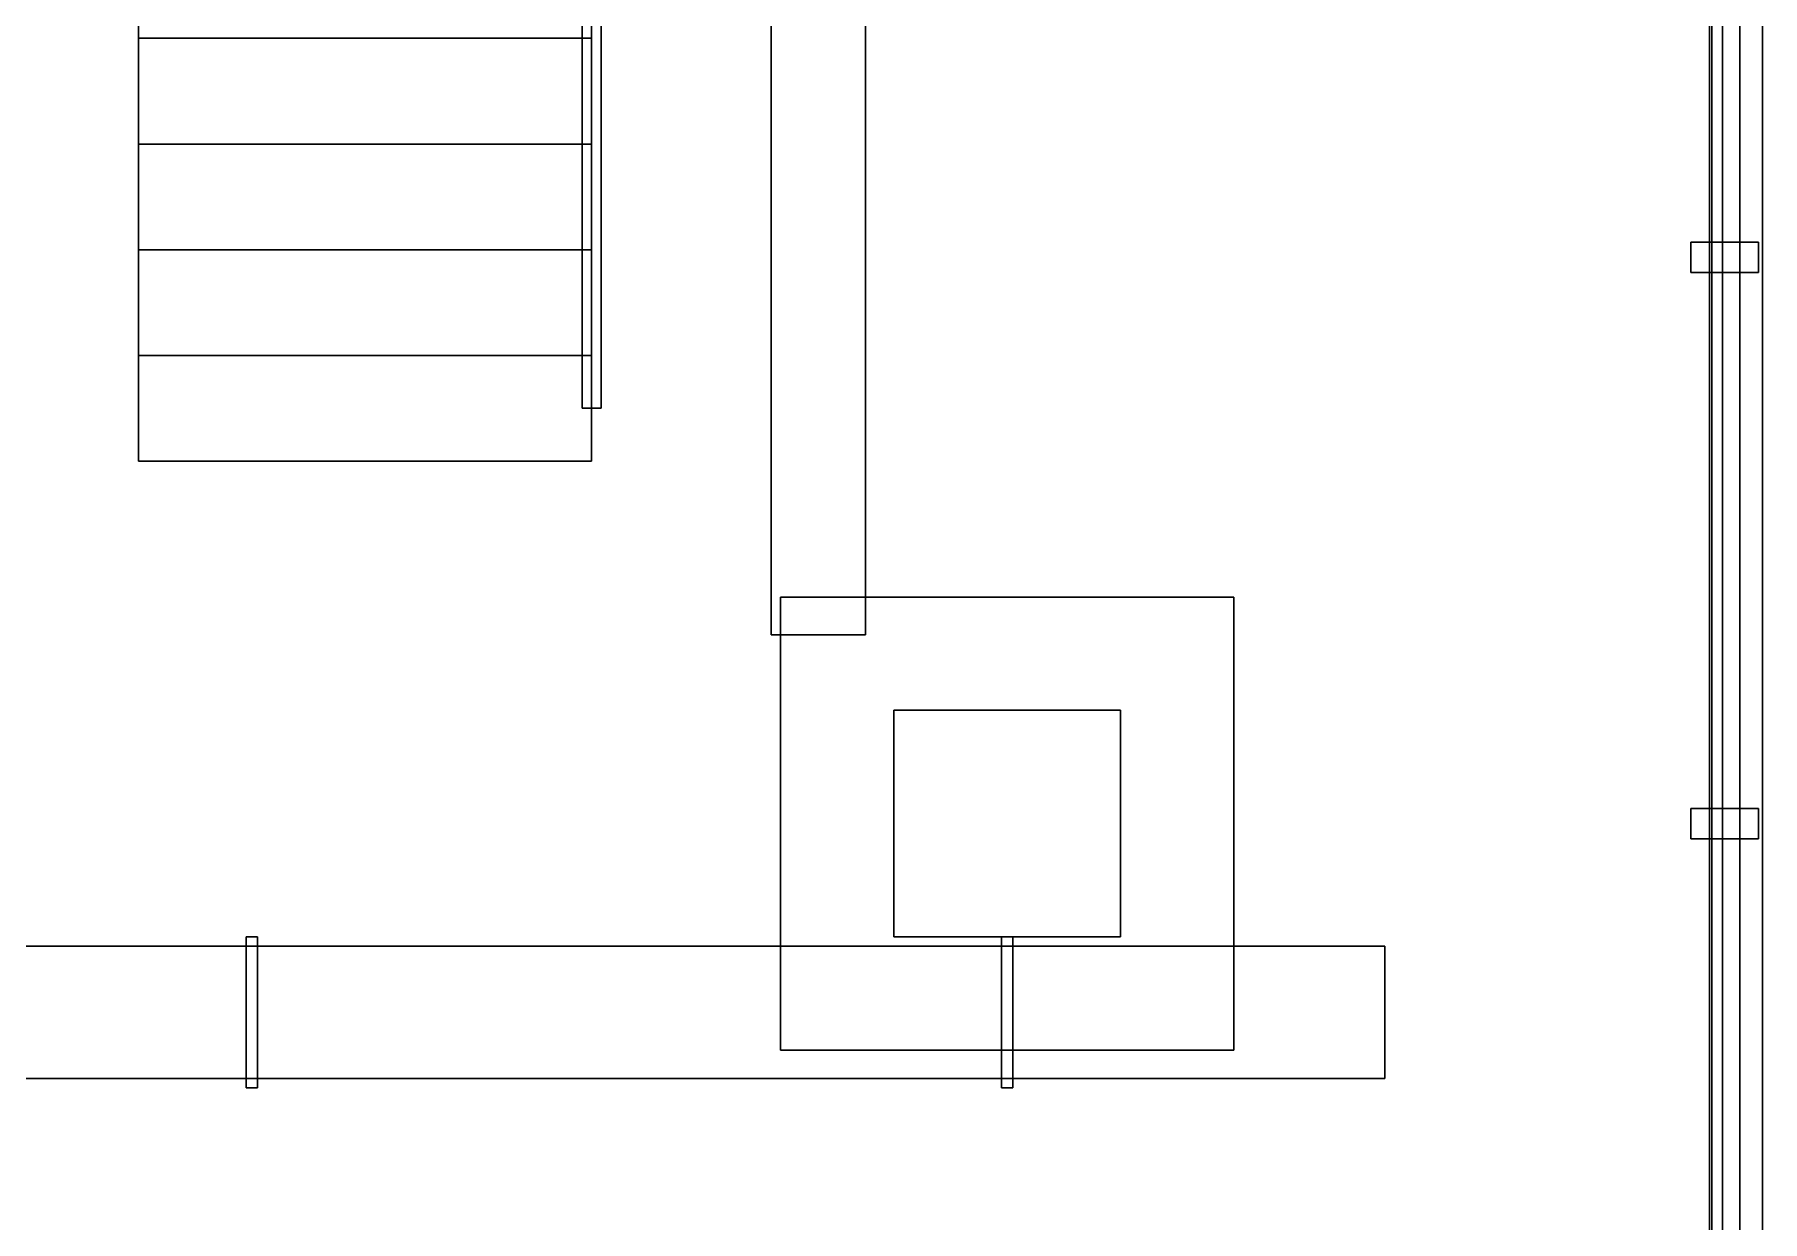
# Model space of a CAD drawing. Extents: x -17000 to 17000, y -13300 to 12090.
# Drawn here: x 12425 to 17000, y -4554 to -1410 of the extents above; entities that cross this region are included whole.
import ezdxf

# ---------------------------------------------------------------- set-up
doc = ezdxf.new("R2010")
doc.units = 0
for name, color, linetype in [('A-GLAZ', 5, 'CONTINUOUS'), ('A-STRS', 1, 'CONTINUOUS'), ('A-WALL', 7, 'CONTINUOUS'), ('E-TRAY', 1, 'CONTINUOUS'), ('S-COLS', 9, 'CONTINUOUS'), ('S-SLAB', 8, 'CONTINUOUS')]:
    doc.layers.add(name, color=color, linetype=linetype)

msp = doc.modelspace()

# ---------------------------------------------------------------- linework, layer by layer
at = {"layer": 'A-GLAZ'}
for points in [[(16860, -11900, 940), (16940, -11900, 940), (16940, 11900, 940), (16860, 11900, 940)], [(16940, -11900, 860), (16860, -11900, 860), (16860, 11900, 860), (16940, 11900, 860)], [(16860, -11900, 860), (16860, -11900, 940), (16860, 11900, 940), (16860, 11900, 860)], [(16860, -11900, 2840), (16940, -11900, 2840), (16940, 11900, 2840), (16860, 11900, 2840)], [(16940, -11900, 2760), (16860, -11900, 2760), (16860, 11900, 2760), (16940, 11900, 2760)], [(16860, -11900, 2760), (16860, -11900, 2840), (16860, 11900, 2840), (16860, 11900, 2760)], [(16860, -11900, 3640), (16940, -11900, 3640), (16940, 11900, 3640), (16860, 11900, 3640)], [(16940, -11900, 3560), (16860, -11900, 3560), (16860, 11900, 3560), (16940, 11900, 3560)], [(16860, -11900, 3560), (16860, -11900, 3640), (16860, 11900, 3640), (16860, 11900, 3560)], [(16860, -11900, 4740), (16940, -11900, 4740), (16940, 11900, 4740), (16860, 11900, 4740)], [(16940, -11900, 4660), (16860, -11900, 4660), (16860, 11900, 4660), (16940, 11900, 4660)], [(16860, -11900, 4660), (16860, -11900, 4740), (16860, 11900, 4740), (16860, 11900, 4660)], [(16860, -11900, 6640), (16940, -11900, 6640), (16940, 11900, 6640), (16860, 11900, 6640)], [(16940, -11900, 6560), (16860, -11900, 6560), (16860, 11900, 6560), (16940, 11900, 6560)], [(16860, -11900, 6560), (16860, -11900, 6640), (16860, 11900, 6640), (16860, 11900, 6560)], [(16860, -11900, 7440), (16940, -11900, 7440), (16940, 11900, 7440), (16860, 11900, 7440)], [(16940, -11900, 7360), (16860, -11900, 7360), (16860, 11900, 7360), (16940, 11900, 7360)], [(16860, -11900, 7360), (16860, -11900, 7440), (16860, 11900, 7440), (16860, 11900, 7360)], [(16860, -11900, 8540), (16940, -11900, 8540), (16940, 11900, 8540), (16860, 11900, 8540)], [(16940, -11900, 8460), (16860, -11900, 8460), (16860, 11900, 8460), (16940, 11900, 8460)], [(16860, -11900, 8460), (16860, -11900, 8540), (16860, 11900, 8540), (16860, 11900, 8460)], [(16860, -11900, 10440), (16940, -11900, 10440), (16940, 11900, 10440), (16860, 11900, 10440)], [(16940, -11900, 10360), (16860, -11900, 10360), (16860, 11900, 10360), (16940, 11900, 10360)], [(16860, -11900, 10360), (16860, -11900, 10440), (16860, 11900, 10440), (16860, 11900, 10360)], [(16860, -11900, 11240), (16940, -11900, 11240), (16940, 11900, 11240), (16860, 11900, 11240)], [(16940, -11900, 11160), (16860, -11900, 11160), (16860, 11900, 11160), (16940, 11900, 11160)], [(16860, -11900, 11160), (16860, -11900, 11240), (16860, 11900, 11240), (16860, 11900, 11160)], [(16860, -11900, 12340), (16940, -11900, 12340), (16940, 11900, 12340), (16860, 11900, 12340)], [(16940, -11900, 12260), (16860, -11900, 12260), (16860, 11900, 12260), (16940, 11900, 12260)], [(16860, -11900, 12260), (16860, -11900, 12340), (16860, 11900, 12340), (16860, 11900, 12260)], [(16860, -11900, 14240), (16940, -11900, 14240), (16940, 11900, 14240), (16860, 11900, 14240)], [(16940, -11900, 14160), (16860, -11900, 14160), (16860, 11900, 14160), (16940, 11900, 14160)], [(16860, -11900, 14160), (16860, -11900, 14240), (16860, 11900, 14240), (16860, 11900, 14160)], [(16860, -11900, 15040), (16940, -11900, 15040), (16940, 11900, 15040), (16860, 11900, 15040)], [(16940, -11900, 14960), (16860, -11900, 14960), (16860, 11900, 14960), (16940, 11900, 14960)], [(16860, -11900, 14960), (16860, -11900, 15040), (16860, 11900, 15040), (16860, 11900, 14960)], [(16860, -11900, 16140), (16940, -11900, 16140), (16940, 11900, 16140), (16860, 11900, 16140)], [(16940, -11900, 16060), (16860, -11900, 16060), (16860, 11900, 16060), (16940, 11900, 16060)], [(16860, -11900, 16060), (16860, -11900, 16140), (16860, 11900, 16140), (16860, 11900, 16060)], [(16860, -11900, 18040), (16940, -11900, 18040), (16940, 11900, 18040), (16860, 11900, 18040)], [(16940, -11900, 17960), (16860, -11900, 17960), (16860, 11900, 17960), (16940, 11900, 17960)], [(16860, -11900, 17960), (16860, -11900, 18040), (16860, 11900, 18040), (16860, 11900, 17960)], [(16860, -11900, 18840), (16940, -11900, 18840), (16940, 11900, 18840), (16860, 11900, 18840)], [(16940, -11900, 18760), (16860, -11900, 18760), (16860, 11900, 18760), (16940, 11900, 18760)], [(16860, -11900, 18760), (16860, -11900, 18840), (16860, 11900, 18840), (16860, 11900, 18760)], [(16860, -11900, 19940), (16940, -11900, 19940), (16940, 11900, 19940), (16860, 11900, 19940)], [(16940, -11900, 19860), (16860, -11900, 19860), (16860, 11900, 19860), (16940, 11900, 19860)], [(16860, -11900, 19860), (16860, -11900, 19940), (16860, 11900, 19940), (16860, 11900, 19860)], [(16860, -11900, 21840), (16940, -11900, 21840), (16940, 11900, 21840), (16860, 11900, 21840)], [(16940, -11900, 21760), (16860, -11900, 21760), (16860, 11900, 21760), (16940, 11900, 21760)], [(16860, -11900, 21760), (16860, -11900, 21840), (16860, 11900, 21840), (16860, 11900, 21760)], [(16860, -11900, 22640), (16940, -11900, 22640), (16940, 11900, 22640), (16860, 11900, 22640)], [(16940, -11900, 22560), (16860, -11900, 22560), (16860, 11900, 22560), (16940, 11900, 22560)], [(16860, -11900, 22560), (16860, -11900, 22640), (16860, 11900, 22640), (16860, 11900, 22560)], [(16860, -11900, 23740), (16940, -11900, 23740), (16940, 11900, 23740), (16860, 11900, 23740)], [(16940, -11900, 23660), (16860, -11900, 23660), (16860, 11900, 23660), (16940, 11900, 23660)], [(16860, -11900, 23660), (16860, -11900, 23740), (16860, 11900, 23740), (16860, 11900, 23660)], [(16860, -11900, 25640), (16940, -11900, 25640), (16940, 11900, 25640), (16860, 11900, 25640)], [(16940, -11900, 25560), (16860, -11900, 25560), (16860, 11900, 25560), (16940, 11900, 25560)], [(16860, -11900, 25560), (16860, -11900, 25640), (16860, 11900, 25640), (16860, 11900, 25560)], [(16860, -11900, 26440), (16940, -11900, 26440), (16940, 11900, 26440), (16860, 11900, 26440)], [(16940, -11900, 26360), (16860, -11900, 26360), (16860, 11900, 26360), (16940, 11900, 26360)], [(16860, -11900, 26360), (16860, -11900, 26440), (16860, 11900, 26440), (16860, 11900, 26360)], [(16940, -11900, 860), (16940, 11900, 860), (16940, 11900, 940), (16940, -11900, 940)], [(16940, -11900, 2760), (16940, 11900, 2760), (16940, 11900, 2840), (16940, -11900, 2840)], [(16940, -11900, 3560), (16940, 11900, 3560), (16940, 11900, 3640), (16940, -11900, 3640)], [(16940, -11900, 4660), (16940, 11900, 4660), (16940, 11900, 4740), (16940, -11900, 4740)], [(16940, -11900, 6560), (16940, 11900, 6560), (16940, 11900, 6640), (16940, -11900, 6640)], [(16940, -11900, 7360), (16940, 11900, 7360), (16940, 11900, 7440), (16940, -11900, 7440)], [(16940, -11900, 8460), (16940, 11900, 8460), (16940, 11900, 8540), (16940, -11900, 8540)], [(16940, -11900, 10360), (16940, 11900, 10360), (16940, 11900, 10440), (16940, -11900, 10440)], [(16940, -11900, 11160), (16940, 11900, 11160), (16940, 11900, 11240), (16940, -11900, 11240)], [(16940, -11900, 12260), (16940, 11900, 12260), (16940, 11900, 12340), (16940, -11900, 12340)], [(16940, -11900, 14160), (16940, 11900, 14160), (16940, 11900, 14240), (16940, -11900, 14240)], [(16940, -11900, 14960), (16940, 11900, 14960), (16940, 11900, 15040), (16940, -11900, 15040)], [(16940, -11900, 16060), (16940, 11900, 16060), (16940, 11900, 16140), (16940, -11900, 16140)], [(16940, -11900, 17960), (16940, 11900, 17960), (16940, 11900, 18040), (16940, -11900, 18040)], [(16940, -11900, 18760), (16940, 11900, 18760), (16940, 11900, 18840), (16940, -11900, 18840)], [(16940, -11900, 19860), (16940, 11900, 19860), (16940, 11900, 19940), (16940, -11900, 19940)], [(16940, -11900, 21760), (16940, 11900, 21760), (16940, 11900, 21840), (16940, -11900, 21840)], [(16940, -11900, 22560), (16940, 11900, 22560), (16940, 11900, 22640), (16940, -11900, 22640)], [(16940, -11900, 23660), (16940, 11900, 23660), (16940, 11900, 23740), (16940, -11900, 23740)], [(16940, -11900, 25560), (16940, 11900, 25560), (16940, 11900, 25640), (16940, -11900, 25640)], [(16940, -11900, 26360), (16940, 11900, 26360), (16940, 11900, 26440), (16940, -11900, 26440)], [(16866, -11800, 3600), (16894, -11800, 3600), (16894, 11800, 3600), (16866, 11800, 3600)], [(16894, -11800, 200), (16866, -11800, 200), (16866, 11800, 200), (16894, 11800, 200)], [(16866, -11800, 200), (16866, -11800, 3600), (16866, 11800, 3600), (16866, 11800, 200)], [(16866, -11800, 7400), (16894, -11800, 7400), (16894, 11800, 7400), (16866, 11800, 7400)], [(16894, -11800, 4000), (16866, -11800, 4000), (16866, 11800, 4000), (16894, 11800, 4000)], [(16866, -11800, 4000), (16866, -11800, 7400), (16866, 11800, 7400), (16866, 11800, 4000)], [(16866, -11800, 11200), (16894, -11800, 11200), (16894, 11800, 11200), (16866, 11800, 11200)], [(16894, -11800, 7800), (16866, -11800, 7800), (16866, 11800, 7800), (16894, 11800, 7800)], [(16866, -11800, 7800), (16866, -11800, 11200), (16866, 11800, 11200), (16866, 11800, 7800)], [(16866, -11800, 15000), (16894, -11800, 15000), (16894, 11800, 15000), (16866, 11800, 15000)], [(16894, -11800, 11600), (16866, -11800, 11600), (16866, 11800, 11600), (16894, 11800, 11600)], [(16866, -11800, 11600), (16866, -11800, 15000), (16866, 11800, 15000), (16866, 11800, 11600)], [(16866, -11800, 18800), (16894, -11800, 18800), (16894, 11800, 18800), (16866, 11800, 18800)], [(16894, -11800, 15400), (16866, -11800, 15400), (16866, 11800, 15400), (16894, 11800, 15400)], [(16866, -11800, 15400), (16866, -11800, 18800), (16866, 11800, 18800), (16866, 11800, 15400)], [(16866, -11800, 22600), (16894, -11800, 22600), (16894, 11800, 22600), (16866, 11800, 22600)], [(16894, -11800, 19200), (16866, -11800, 19200), (16866, 11800, 19200), (16894, 11800, 19200)], [(16866, -11800, 19200), (16866, -11800, 22600), (16866, 11800, 22600), (16866, 11800, 19200)], [(16866, -11800, 26400), (16894, -11800, 26400), (16894, 11800, 26400), (16866, 11800, 26400)], [(16894, -11800, 23000), (16866, -11800, 23000), (16866, 11800, 23000), (16894, 11800, 23000)], [(16866, -11800, 23000), (16866, -11800, 26400), (16866, 11800, 26400), (16866, 11800, 23000)], [(16894, -11800, 200), (16894, 11800, 200), (16894, 11800, 3600), (16894, -11800, 3600)], [(16894, -11800, 4000), (16894, 11800, 4000), (16894, 11800, 7400), (16894, -11800, 7400)], [(16894, -11800, 7800), (16894, 11800, 7800), (16894, 11800, 11200), (16894, -11800, 11200)], [(16894, -11800, 11600), (16894, 11800, 11600), (16894, 11800, 15000), (16894, -11800, 15000)], [(16894, -11800, 15400), (16894, 11800, 15400), (16894, 11800, 18800), (16894, -11800, 18800)], [(16894, -11800, 19200), (16894, 11800, 19200), (16894, 11800, 22600), (16894, -11800, 22600)], [(16894, -11800, 23000), (16894, 11800, 23000), (16894, 11800, 26400), (16894, -11800, 26400)], [(16810, -2040, 3625), (16990, -2040, 3625), (16990, -1960, 3625), (16810, -1960, 3625)], [(16990, -2040, 175), (16810, -2040, 175), (16810, -1960, 175), (16990, -1960, 175)], [(16810, -1960, 175), (16810, -1960, 3625), (16990, -1960, 3625), (16990, -1960, 175)], [(16810, -2040, 175), (16810, -2040, 3625), (16810, -1960, 3625), (16810, -1960, 175)], [(16810, -2040, 7425), (16990, -2040, 7425), (16990, -1960, 7425), (16810, -1960, 7425)], [(16990, -2040, 3975), (16810, -2040, 3975), (16810, -1960, 3975), (16990, -1960, 3975)], [(16810, -1960, 3975), (16810, -1960, 7425), (16990, -1960, 7425), (16990, -1960, 3975)], [(16810, -2040, 3975), (16810, -2040, 7425), (16810, -1960, 7425), (16810, -1960, 3975)], [(16810, -2040, 11225), (16990, -2040, 11225), (16990, -1960, 11225), (16810, -1960, 11225)], [(16990, -2040, 7775), (16810, -2040, 7775), (16810, -1960, 7775), (16990, -1960, 7775)], [(16810, -1960, 7775), (16810, -1960, 11225), (16990, -1960, 11225), (16990, -1960, 7775)], [(16810, -2040, 7775), (16810, -2040, 11225), (16810, -1960, 11225), (16810, -1960, 7775)], [(16810, -2040, 15025), (16990, -2040, 15025), (16990, -1960, 15025), (16810, -1960, 15025)], [(16990, -2040, 11575), (16810, -2040, 11575), (16810, -1960, 11575), (16990, -1960, 11575)], [(16810, -1960, 11575), (16810, -1960, 15025), (16990, -1960, 15025), (16990, -1960, 11575)], [(16810, -2040, 11575), (16810, -2040, 15025), (16810, -1960, 15025), (16810, -1960, 11575)], [(16810, -2040, 18825), (16990, -2040, 18825), (16990, -1960, 18825), (16810, -1960, 18825)], [(16990, -2040, 15375), (16810, -2040, 15375), (16810, -1960, 15375), (16990, -1960, 15375)], [(16810, -1960, 15375), (16810, -1960, 18825), (16990, -1960, 18825), (16990, -1960, 15375)], [(16810, -2040, 15375), (16810, -2040, 18825), (16810, -1960, 18825), (16810, -1960, 15375)], [(16810, -2040, 22625), (16990, -2040, 22625), (16990, -1960, 22625), (16810, -1960, 22625)], [(16990, -2040, 19175), (16810, -2040, 19175), (16810, -1960, 19175), (16990, -1960, 19175)], [(16810, -1960, 19175), (16810, -1960, 22625), (16990, -1960, 22625), (16990, -1960, 19175)], [(16810, -2040, 19175), (16810, -2040, 22625), (16810, -1960, 22625), (16810, -1960, 19175)], [(16810, -2040, 26425), (16990, -2040, 26425), (16990, -1960, 26425), (16810, -1960, 26425)], [(16990, -2040, 22975), (16810, -2040, 22975), (16810, -1960, 22975), (16990, -1960, 22975)], [(16810, -1960, 22975), (16810, -1960, 26425), (16990, -1960, 26425), (16990, -1960, 22975)], [(16810, -2040, 22975), (16810, -2040, 26425), (16810, -1960, 26425), (16810, -1960, 22975)], [(16990, -2040, 175), (16990, -1960, 175), (16990, -1960, 3625), (16990, -2040, 3625)], [(16990, -2040, 3975), (16990, -1960, 3975), (16990, -1960, 7425), (16990, -2040, 7425)], [(16990, -2040, 7775), (16990, -1960, 7775), (16990, -1960, 11225), (16990, -2040, 11225)], [(16990, -2040, 11575), (16990, -1960, 11575), (16990, -1960, 15025), (16990, -2040, 15025)], [(16990, -2040, 15375), (16990, -1960, 15375), (16990, -1960, 18825), (16990, -2040, 18825)], [(16990, -2040, 19175), (16990, -1960, 19175), (16990, -1960, 22625), (16990, -2040, 22625)], [(16990, -2040, 22975), (16990, -1960, 22975), (16990, -1960, 26425), (16990, -2040, 26425)], [(16810, -2040, 175), (16990, -2040, 175), (16990, -2040, 3625), (16810, -2040, 3625)], [(16810, -2040, 3975), (16990, -2040, 3975), (16990, -2040, 7425), (16810, -2040, 7425)], [(16810, -2040, 7775), (16990, -2040, 7775), (16990, -2040, 11225), (16810, -2040, 11225)], [(16810, -2040, 11575), (16990, -2040, 11575), (16990, -2040, 15025), (16810, -2040, 15025)], [(16810, -2040, 15375), (16990, -2040, 15375), (16990, -2040, 18825), (16810, -2040, 18825)], [(16810, -2040, 19175), (16990, -2040, 19175), (16990, -2040, 22625), (16810, -2040, 22625)], [(16810, -2040, 22975), (16990, -2040, 22975), (16990, -2040, 26425), (16810, -2040, 26425)], [(16810, -3540, 3625), (16990, -3540, 3625), (16990, -3460, 3625), (16810, -3460, 3625)], [(16990, -3540, 175), (16810, -3540, 175), (16810, -3460, 175), (16990, -3460, 175)], [(16810, -3460, 175), (16810, -3460, 3625), (16990, -3460, 3625), (16990, -3460, 175)], [(16810, -3540, 175), (16810, -3540, 3625), (16810, -3460, 3625), (16810, -3460, 175)], [(16810, -3540, 7425), (16990, -3540, 7425), (16990, -3460, 7425), (16810, -3460, 7425)], [(16990, -3540, 3975), (16810, -3540, 3975), (16810, -3460, 3975), (16990, -3460, 3975)], [(16810, -3460, 3975), (16810, -3460, 7425), (16990, -3460, 7425), (16990, -3460, 3975)], [(16810, -3540, 3975), (16810, -3540, 7425), (16810, -3460, 7425), (16810, -3460, 3975)], [(16810, -3540, 11225), (16990, -3540, 11225), (16990, -3460, 11225), (16810, -3460, 11225)], [(16990, -3540, 7775), (16810, -3540, 7775), (16810, -3460, 7775), (16990, -3460, 7775)], [(16810, -3460, 7775), (16810, -3460, 11225), (16990, -3460, 11225), (16990, -3460, 7775)], [(16810, -3540, 7775), (16810, -3540, 11225), (16810, -3460, 11225), (16810, -3460, 7775)], [(16810, -3540, 15025), (16990, -3540, 15025), (16990, -3460, 15025), (16810, -3460, 15025)], [(16990, -3540, 11575), (16810, -3540, 11575), (16810, -3460, 11575), (16990, -3460, 11575)], [(16810, -3460, 11575), (16810, -3460, 15025), (16990, -3460, 15025), (16990, -3460, 11575)], [(16810, -3540, 11575), (16810, -3540, 15025), (16810, -3460, 15025), (16810, -3460, 11575)], [(16810, -3540, 18825), (16990, -3540, 18825), (16990, -3460, 18825), (16810, -3460, 18825)], [(16990, -3540, 15375), (16810, -3540, 15375), (16810, -3460, 15375), (16990, -3460, 15375)], [(16810, -3460, 15375), (16810, -3460, 18825), (16990, -3460, 18825), (16990, -3460, 15375)], [(16810, -3540, 15375), (16810, -3540, 18825), (16810, -3460, 18825), (16810, -3460, 15375)], [(16810, -3540, 22625), (16990, -3540, 22625), (16990, -3460, 22625), (16810, -3460, 22625)], [(16990, -3540, 19175), (16810, -3540, 19175), (16810, -3460, 19175), (16990, -3460, 19175)], [(16810, -3460, 19175), (16810, -3460, 22625), (16990, -3460, 22625), (16990, -3460, 19175)], [(16810, -3540, 19175), (16810, -3540, 22625), (16810, -3460, 22625), (16810, -3460, 19175)], [(16810, -3540, 26425), (16990, -3540, 26425), (16990, -3460, 26425), (16810, -3460, 26425)], [(16990, -3540, 22975), (16810, -3540, 22975), (16810, -3460, 22975), (16990, -3460, 22975)], [(16810, -3460, 22975), (16810, -3460, 26425), (16990, -3460, 26425), (16990, -3460, 22975)], [(16810, -3540, 22975), (16810, -3540, 26425), (16810, -3460, 26425), (16810, -3460, 22975)], [(16990, -3540, 175), (16990, -3460, 175), (16990, -3460, 3625), (16990, -3540, 3625)], [(16990, -3540, 3975), (16990, -3460, 3975), (16990, -3460, 7425), (16990, -3540, 7425)], [(16990, -3540, 7775), (16990, -3460, 7775), (16990, -3460, 11225), (16990, -3540, 11225)], [(16990, -3540, 11575), (16990, -3460, 11575), (16990, -3460, 15025), (16990, -3540, 15025)], [(16990, -3540, 15375), (16990, -3460, 15375), (16990, -3460, 18825), (16990, -3540, 18825)], [(16990, -3540, 19175), (16990, -3460, 19175), (16990, -3460, 22625), (16990, -3540, 22625)], [(16990, -3540, 22975), (16990, -3460, 22975), (16990, -3460, 26425), (16990, -3540, 26425)], [(16810, -3540, 175), (16990, -3540, 175), (16990, -3540, 3625), (16810, -3540, 3625)], [(16810, -3540, 3975), (16990, -3540, 3975), (16990, -3540, 7425), (16810, -3540, 7425)], [(16810, -3540, 7775), (16990, -3540, 7775), (16990, -3540, 11225), (16810, -3540, 11225)], [(16810, -3540, 11575), (16990, -3540, 11575), (16990, -3540, 15025), (16810, -3540, 15025)], [(16810, -3540, 15375), (16990, -3540, 15375), (16990, -3540, 18825), (16810, -3540, 18825)], [(16810, -3540, 19175), (16990, -3540, 19175), (16990, -3540, 22625), (16810, -3540, 22625)], [(16810, -3540, 22975), (16990, -3540, 22975), (16990, -3540, 26425), (16810, -3540, 26425)]]:
    msp.add_3dface(points, dxfattribs=at)
at = {"layer": 'A-STRS'}
for points in [[(13875, -2400, 3250), (13925, -2400, 3250), (13925, 2400, 3250), (13875, 2400, 3250)], [(13925, -2400, 2350), (13875, -2400, 2350), (13875, 2400, 2350), (13925, 2400, 2350)], [(13875, -2400, 2350), (13875, -2400, 3250), (13875, 2400, 3250), (13875, 2400, 2350)], [(13875, -2400, 7050), (13925, -2400, 7050), (13925, 2400, 7050), (13875, 2400, 7050)], [(13925, -2400, 6150), (13875, -2400, 6150), (13875, 2400, 6150), (13925, 2400, 6150)], [(13875, -2400, 6150), (13875, -2400, 7050), (13875, 2400, 7050), (13875, 2400, 6150)], [(13875, -2400, 10850), (13925, -2400, 10850), (13925, 2400, 10850), (13875, 2400, 10850)], [(13925, -2400, 9950), (13875, -2400, 9950), (13875, 2400, 9950), (13925, 2400, 9950)], [(13875, -2400, 9950), (13875, -2400, 10850), (13875, 2400, 10850), (13875, 2400, 9950)], [(13875, -2400, 14650), (13925, -2400, 14650), (13925, 2400, 14650), (13875, 2400, 14650)], [(13925, -2400, 13750), (13875, -2400, 13750), (13875, 2400, 13750), (13925, 2400, 13750)], [(13875, -2400, 13750), (13875, -2400, 14650), (13875, 2400, 14650), (13875, 2400, 13750)], [(13875, -2400, 18450), (13925, -2400, 18450), (13925, 2400, 18450), (13875, 2400, 18450)], [(13925, -2400, 17550), (13875, -2400, 17550), (13875, 2400, 17550), (13925, 2400, 17550)], [(13875, -2400, 17550), (13875, -2400, 18450), (13875, 2400, 18450), (13875, 2400, 17550)], [(13875, -2400, 22250), (13925, -2400, 22250), (13925, 2400, 22250), (13875, 2400, 22250)], [(13925, -2400, 21350), (13875, -2400, 21350), (13875, 2400, 21350), (13925, 2400, 21350)], [(13875, -2400, 21350), (13875, -2400, 22250), (13875, 2400, 22250), (13875, 2400, 21350)], [(13925, -2400, 2350), (13925, 2400, 2350), (13925, 2400, 3250), (13925, -2400, 3250)], [(13925, -2400, 6150), (13925, 2400, 6150), (13925, 2400, 7050), (13925, -2400, 7050)], [(13925, -2400, 9950), (13925, 2400, 9950), (13925, 2400, 10850), (13925, -2400, 10850)], [(13925, -2400, 13750), (13925, 2400, 13750), (13925, 2400, 14650), (13925, -2400, 14650)], [(13925, -2400, 17550), (13925, 2400, 17550), (13925, 2400, 18450), (13925, -2400, 18450)], [(13925, -2400, 21350), (13925, 2400, 21350), (13925, 2400, 22250), (13925, -2400, 22250)], [(12700, -1420, 1044), (13900, -1420, 1044), (13900, -1140, 1044), (12700, -1140, 1044)], [(13900, -1420, 844), (12700, -1420, 844), (12700, -1140, 844), (13900, -1140, 844)], [(12700, -1420, 844), (12700, -1420, 1044), (12700, -1140, 1044), (12700, -1140, 844)], [(12700, -1420, 4844), (13900, -1420, 4844), (13900, -1140, 4844), (12700, -1140, 4844)], [(13900, -1420, 4644), (12700, -1420, 4644), (12700, -1140, 4644), (13900, -1140, 4644)], [(12700, -1420, 4644), (12700, -1420, 4844), (12700, -1140, 4844), (12700, -1140, 4644)], [(12700, -1420, 8644), (13900, -1420, 8644), (13900, -1140, 8644), (12700, -1140, 8644)], [(13900, -1420, 8444), (12700, -1420, 8444), (12700, -1140, 8444), (13900, -1140, 8444)], [(12700, -1420, 8444), (12700, -1420, 8644), (12700, -1140, 8644), (12700, -1140, 8444)], [(12700, -1420, 12444), (13900, -1420, 12444), (13900, -1140, 12444), (12700, -1140, 12444)], [(13900, -1420, 12244), (12700, -1420, 12244), (12700, -1140, 12244), (13900, -1140, 12244)], [(12700, -1420, 12244), (12700, -1420, 12444), (12700, -1140, 12444), (12700, -1140, 12244)], [(12700, -1420, 16244), (13900, -1420, 16244), (13900, -1140, 16244), (12700, -1140, 16244)], [(13900, -1420, 16044), (12700, -1420, 16044), (12700, -1140, 16044), (13900, -1140, 16044)], [(12700, -1420, 16044), (12700, -1420, 16244), (12700, -1140, 16244), (12700, -1140, 16044)], [(12700, -1420, 20044), (13900, -1420, 20044), (13900, -1140, 20044), (12700, -1140, 20044)], [(13900, -1420, 19844), (12700, -1420, 19844), (12700, -1140, 19844), (13900, -1140, 19844)], [(12700, -1420, 19844), (12700, -1420, 20044), (12700, -1140, 20044), (12700, -1140, 19844)], [(13900, -1420, 844), (13900, -1140, 844), (13900, -1140, 1044), (13900, -1420, 1044)], [(13900, -1420, 4644), (13900, -1140, 4644), (13900, -1140, 4844), (13900, -1420, 4844)], [(13900, -1420, 8444), (13900, -1140, 8444), (13900, -1140, 8644), (13900, -1420, 8644)], [(13900, -1420, 12244), (13900, -1140, 12244), (13900, -1140, 12444), (13900, -1420, 12444)], [(13900, -1420, 16044), (13900, -1140, 16044), (13900, -1140, 16244), (13900, -1420, 16244)], [(13900, -1420, 19844), (13900, -1140, 19844), (13900, -1140, 20044), (13900, -1420, 20044)], [(12700, -1700, 833), (13900, -1700, 833), (13900, -1420, 833), (12700, -1420, 833)], [(13900, -1700, 633), (12700, -1700, 633), (12700, -1420, 633), (13900, -1420, 633)], [(12700, -1420, 633), (12700, -1420, 833), (13900, -1420, 833), (13900, -1420, 633)], [(12700, -1700, 633), (12700, -1700, 833), (12700, -1420, 833), (12700, -1420, 633)], [(12700, -1420, 844), (13900, -1420, 844), (13900, -1420, 1044), (12700, -1420, 1044)], [(12700, -1700, 4633), (13900, -1700, 4633), (13900, -1420, 4633), (12700, -1420, 4633)], [(13900, -1700, 4433), (12700, -1700, 4433), (12700, -1420, 4433), (13900, -1420, 4433)], [(12700, -1420, 4433), (12700, -1420, 4633), (13900, -1420, 4633), (13900, -1420, 4433)], [(12700, -1700, 4433), (12700, -1700, 4633), (12700, -1420, 4633), (12700, -1420, 4433)], [(12700, -1420, 4644), (13900, -1420, 4644), (13900, -1420, 4844), (12700, -1420, 4844)], [(12700, -1700, 8433), (13900, -1700, 8433), (13900, -1420, 8433), (12700, -1420, 8433)], [(13900, -1700, 8233), (12700, -1700, 8233), (12700, -1420, 8233), (13900, -1420, 8233)], [(12700, -1420, 8233), (12700, -1420, 8433), (13900, -1420, 8433), (13900, -1420, 8233)], [(12700, -1700, 8233), (12700, -1700, 8433), (12700, -1420, 8433), (12700, -1420, 8233)], [(12700, -1420, 8444), (13900, -1420, 8444), (13900, -1420, 8644), (12700, -1420, 8644)], [(12700, -1700, 12233), (13900, -1700, 12233), (13900, -1420, 12233), (12700, -1420, 12233)], [(13900, -1700, 12033), (12700, -1700, 12033), (12700, -1420, 12033), (13900, -1420, 12033)], [(12700, -1420, 12033), (12700, -1420, 12233), (13900, -1420, 12233), (13900, -1420, 12033)], [(12700, -1700, 12033), (12700, -1700, 12233), (12700, -1420, 12233), (12700, -1420, 12033)], [(12700, -1420, 12244), (13900, -1420, 12244), (13900, -1420, 12444), (12700, -1420, 12444)], [(12700, -1700, 16033), (13900, -1700, 16033), (13900, -1420, 16033), (12700, -1420, 16033)], [(13900, -1700, 15833), (12700, -1700, 15833), (12700, -1420, 15833), (13900, -1420, 15833)], [(12700, -1420, 15833), (12700, -1420, 16033), (13900, -1420, 16033), (13900, -1420, 15833)], [(12700, -1700, 15833), (12700, -1700, 16033), (12700, -1420, 16033), (12700, -1420, 15833)], [(12700, -1420, 16044), (13900, -1420, 16044), (13900, -1420, 16244), (12700, -1420, 16244)], [(12700, -1700, 19833), (13900, -1700, 19833), (13900, -1420, 19833), (12700, -1420, 19833)], [(13900, -1700, 19633), (12700, -1700, 19633), (12700, -1420, 19633), (13900, -1420, 19633)], [(12700, -1420, 19633), (12700, -1420, 19833), (13900, -1420, 19833), (13900, -1420, 19633)], [(12700, -1700, 19633), (12700, -1700, 19833), (12700, -1420, 19833), (12700, -1420, 19633)], [(12700, -1420, 19844), (13900, -1420, 19844), (13900, -1420, 20044), (12700, -1420, 20044)], [(13900, -1700, 633), (13900, -1420, 633), (13900, -1420, 833), (13900, -1700, 833)], [(13900, -1700, 4433), (13900, -1420, 4433), (13900, -1420, 4633), (13900, -1700, 4633)], [(13900, -1700, 8233), (13900, -1420, 8233), (13900, -1420, 8433), (13900, -1700, 8433)], [(13900, -1700, 12033), (13900, -1420, 12033), (13900, -1420, 12233), (13900, -1700, 12233)], [(13900, -1700, 15833), (13900, -1420, 15833), (13900, -1420, 16033), (13900, -1700, 16033)], [(13900, -1700, 19633), (13900, -1420, 19633), (13900, -1420, 19833), (13900, -1700, 19833)], [(12700, -1980, 622), (13900, -1980, 622), (13900, -1700, 622), (12700, -1700, 622)], [(13900, -1980, 422), (12700, -1980, 422), (12700, -1700, 422), (13900, -1700, 422)], [(12700, -1700, 422), (12700, -1700, 622), (13900, -1700, 622), (13900, -1700, 422)], [(12700, -1980, 422), (12700, -1980, 622), (12700, -1700, 622), (12700, -1700, 422)], [(12700, -1700, 633), (13900, -1700, 633), (13900, -1700, 833), (12700, -1700, 833)], [(12700, -1980, 4422), (13900, -1980, 4422), (13900, -1700, 4422), (12700, -1700, 4422)], [(13900, -1980, 4222), (12700, -1980, 4222), (12700, -1700, 4222), (13900, -1700, 4222)], [(12700, -1700, 4222), (12700, -1700, 4422), (13900, -1700, 4422), (13900, -1700, 4222)], [(12700, -1980, 4222), (12700, -1980, 4422), (12700, -1700, 4422), (12700, -1700, 4222)], [(12700, -1700, 4433), (13900, -1700, 4433), (13900, -1700, 4633), (12700, -1700, 4633)], [(12700, -1980, 8222), (13900, -1980, 8222), (13900, -1700, 8222), (12700, -1700, 8222)], [(13900, -1980, 8022), (12700, -1980, 8022), (12700, -1700, 8022), (13900, -1700, 8022)], [(12700, -1700, 8022), (12700, -1700, 8222), (13900, -1700, 8222), (13900, -1700, 8022)], [(12700, -1980, 8022), (12700, -1980, 8222), (12700, -1700, 8222), (12700, -1700, 8022)], [(12700, -1700, 8233), (13900, -1700, 8233), (13900, -1700, 8433), (12700, -1700, 8433)], [(12700, -1980, 12022), (13900, -1980, 12022), (13900, -1700, 12022), (12700, -1700, 12022)], [(13900, -1980, 11822), (12700, -1980, 11822), (12700, -1700, 11822), (13900, -1700, 11822)], [(12700, -1700, 11822), (12700, -1700, 12022), (13900, -1700, 12022), (13900, -1700, 11822)], [(12700, -1980, 11822), (12700, -1980, 12022), (12700, -1700, 12022), (12700, -1700, 11822)], [(12700, -1700, 12033), (13900, -1700, 12033), (13900, -1700, 12233), (12700, -1700, 12233)], [(12700, -1980, 15822), (13900, -1980, 15822), (13900, -1700, 15822), (12700, -1700, 15822)], [(13900, -1980, 15622), (12700, -1980, 15622), (12700, -1700, 15622), (13900, -1700, 15622)], [(12700, -1700, 15622), (12700, -1700, 15822), (13900, -1700, 15822), (13900, -1700, 15622)], [(12700, -1980, 15622), (12700, -1980, 15822), (12700, -1700, 15822), (12700, -1700, 15622)], [(12700, -1700, 15833), (13900, -1700, 15833), (13900, -1700, 16033), (12700, -1700, 16033)], [(12700, -1980, 19622), (13900, -1980, 19622), (13900, -1700, 19622), (12700, -1700, 19622)], [(13900, -1980, 19422), (12700, -1980, 19422), (12700, -1700, 19422), (13900, -1700, 19422)], [(12700, -1700, 19422), (12700, -1700, 19622), (13900, -1700, 19622), (13900, -1700, 19422)], [(12700, -1980, 19422), (12700, -1980, 19622), (12700, -1700, 19622), (12700, -1700, 19422)], [(12700, -1700, 19633), (13900, -1700, 19633), (13900, -1700, 19833), (12700, -1700, 19833)], [(13900, -1980, 422), (13900, -1700, 422), (13900, -1700, 622), (13900, -1980, 622)], [(13900, -1980, 4222), (13900, -1700, 4222), (13900, -1700, 4422), (13900, -1980, 4422)], [(13900, -1980, 8022), (13900, -1700, 8022), (13900, -1700, 8222), (13900, -1980, 8222)], [(13900, -1980, 11822), (13900, -1700, 11822), (13900, -1700, 12022), (13900, -1980, 12022)], [(13900, -1980, 15622), (13900, -1700, 15622), (13900, -1700, 15822), (13900, -1980, 15822)], [(13900, -1980, 19422), (13900, -1700, 19422), (13900, -1700, 19622), (13900, -1980, 19622)], [(12700, -2260, 411), (13900, -2260, 411), (13900, -1980, 411), (12700, -1980, 411)], [(13900, -2260, 211), (12700, -2260, 211), (12700, -1980, 211), (13900, -1980, 211)], [(12700, -1980, 211), (12700, -1980, 411), (13900, -1980, 411), (13900, -1980, 211)], [(12700, -2260, 211), (12700, -2260, 411), (12700, -1980, 411), (12700, -1980, 211)], [(12700, -1980, 422), (13900, -1980, 422), (13900, -1980, 622), (12700, -1980, 622)], [(12700, -2260, 4211), (13900, -2260, 4211), (13900, -1980, 4211), (12700, -1980, 4211)], [(13900, -2260, 4011), (12700, -2260, 4011), (12700, -1980, 4011), (13900, -1980, 4011)], [(12700, -1980, 4011), (12700, -1980, 4211), (13900, -1980, 4211), (13900, -1980, 4011)], [(12700, -2260, 4011), (12700, -2260, 4211), (12700, -1980, 4211), (12700, -1980, 4011)], [(12700, -1980, 4222), (13900, -1980, 4222), (13900, -1980, 4422), (12700, -1980, 4422)], [(12700, -2260, 8011), (13900, -2260, 8011), (13900, -1980, 8011), (12700, -1980, 8011)], [(13900, -2260, 7811), (12700, -2260, 7811), (12700, -1980, 7811), (13900, -1980, 7811)], [(12700, -1980, 7811), (12700, -1980, 8011), (13900, -1980, 8011), (13900, -1980, 7811)], [(12700, -2260, 7811), (12700, -2260, 8011), (12700, -1980, 8011), (12700, -1980, 7811)], [(12700, -1980, 8022), (13900, -1980, 8022), (13900, -1980, 8222), (12700, -1980, 8222)], [(12700, -2260, 11811), (13900, -2260, 11811), (13900, -1980, 11811), (12700, -1980, 11811)], [(13900, -2260, 11611), (12700, -2260, 11611), (12700, -1980, 11611), (13900, -1980, 11611)], [(12700, -1980, 11611), (12700, -1980, 11811), (13900, -1980, 11811), (13900, -1980, 11611)], [(12700, -2260, 11611), (12700, -2260, 11811), (12700, -1980, 11811), (12700, -1980, 11611)], [(12700, -1980, 11822), (13900, -1980, 11822), (13900, -1980, 12022), (12700, -1980, 12022)], [(12700, -2260, 15611), (13900, -2260, 15611), (13900, -1980, 15611), (12700, -1980, 15611)], [(13900, -2260, 15411), (12700, -2260, 15411), (12700, -1980, 15411), (13900, -1980, 15411)], [(12700, -1980, 15411), (12700, -1980, 15611), (13900, -1980, 15611), (13900, -1980, 15411)], [(12700, -2260, 15411), (12700, -2260, 15611), (12700, -1980, 15611), (12700, -1980, 15411)], [(12700, -1980, 15622), (13900, -1980, 15622), (13900, -1980, 15822), (12700, -1980, 15822)], [(12700, -2260, 19411), (13900, -2260, 19411), (13900, -1980, 19411), (12700, -1980, 19411)], [(13900, -2260, 19211), (12700, -2260, 19211), (12700, -1980, 19211), (13900, -1980, 19211)], [(12700, -1980, 19211), (12700, -1980, 19411), (13900, -1980, 19411), (13900, -1980, 19211)], [(12700, -2260, 19211), (12700, -2260, 19411), (12700, -1980, 19411), (12700, -1980, 19211)], [(12700, -1980, 19422), (13900, -1980, 19422), (13900, -1980, 19622), (12700, -1980, 19622)], [(13900, -2260, 211), (13900, -1980, 211), (13900, -1980, 411), (13900, -2260, 411)], [(13900, -2260, 4011), (13900, -1980, 4011), (13900, -1980, 4211), (13900, -2260, 4211)], [(13900, -2260, 7811), (13900, -1980, 7811), (13900, -1980, 8011), (13900, -2260, 8011)], [(13900, -2260, 11611), (13900, -1980, 11611), (13900, -1980, 11811), (13900, -2260, 11811)], [(13900, -2260, 15411), (13900, -1980, 15411), (13900, -1980, 15611), (13900, -2260, 15611)], [(13900, -2260, 19211), (13900, -1980, 19211), (13900, -1980, 19411), (13900, -2260, 19411)], [(12700, -2540, 200), (13900, -2540, 200), (13900, -2260, 200), (12700, -2260, 200)], [(13900, -2540), (12700, -2540), (12700, -2260), (13900, -2260)], [(12700, -2260), (12700, -2260, 200), (13900, -2260, 200), (13900, -2260)], [(12700, -2540), (12700, -2540, 200), (12700, -2260, 200), (12700, -2260)], [(12700, -2260, 211), (13900, -2260, 211), (13900, -2260, 411), (12700, -2260, 411)], [(12700, -2540, 4000), (13900, -2540, 4000), (13900, -2260, 4000), (12700, -2260, 4000)], [(13900, -2540, 3800), (12700, -2540, 3800), (12700, -2260, 3800), (13900, -2260, 3800)], [(12700, -2260, 3800), (12700, -2260, 4000), (13900, -2260, 4000), (13900, -2260, 3800)], [(12700, -2540, 3800), (12700, -2540, 4000), (12700, -2260, 4000), (12700, -2260, 3800)], [(12700, -2260, 4011), (13900, -2260, 4011), (13900, -2260, 4211), (12700, -2260, 4211)], [(12700, -2540, 7800), (13900, -2540, 7800), (13900, -2260, 7800), (12700, -2260, 7800)], [(13900, -2540, 7600), (12700, -2540, 7600), (12700, -2260, 7600), (13900, -2260, 7600)], [(12700, -2260, 7600), (12700, -2260, 7800), (13900, -2260, 7800), (13900, -2260, 7600)], [(12700, -2540, 7600), (12700, -2540, 7800), (12700, -2260, 7800), (12700, -2260, 7600)], [(12700, -2260, 7811), (13900, -2260, 7811), (13900, -2260, 8011), (12700, -2260, 8011)], [(12700, -2540, 11600), (13900, -2540, 11600), (13900, -2260, 11600), (12700, -2260, 11600)], [(13900, -2540, 11400), (12700, -2540, 11400), (12700, -2260, 11400), (13900, -2260, 11400)], [(12700, -2260, 11400), (12700, -2260, 11600), (13900, -2260, 11600), (13900, -2260, 11400)], [(12700, -2540, 11400), (12700, -2540, 11600), (12700, -2260, 11600), (12700, -2260, 11400)], [(12700, -2260, 11611), (13900, -2260, 11611), (13900, -2260, 11811), (12700, -2260, 11811)], [(12700, -2540, 15400), (13900, -2540, 15400), (13900, -2260, 15400), (12700, -2260, 15400)], [(13900, -2540, 15200), (12700, -2540, 15200), (12700, -2260, 15200), (13900, -2260, 15200)], [(12700, -2260, 15200), (12700, -2260, 15400), (13900, -2260, 15400), (13900, -2260, 15200)], [(12700, -2540, 15200), (12700, -2540, 15400), (12700, -2260, 15400), (12700, -2260, 15200)], [(12700, -2260, 15411), (13900, -2260, 15411), (13900, -2260, 15611), (12700, -2260, 15611)], [(12700, -2540, 19200), (13900, -2540, 19200), (13900, -2260, 19200), (12700, -2260, 19200)], [(13900, -2540, 19000), (12700, -2540, 19000), (12700, -2260, 19000), (13900, -2260, 19000)], [(12700, -2260, 19000), (12700, -2260, 19200), (13900, -2260, 19200), (13900, -2260, 19000)], [(12700, -2540, 19000), (12700, -2540, 19200), (12700, -2260, 19200), (12700, -2260, 19000)], [(12700, -2260, 19211), (13900, -2260, 19211), (13900, -2260, 19411), (12700, -2260, 19411)], [(13900, -2540), (13900, -2260), (13900, -2260, 200), (13900, -2540, 200)], [(13900, -2540, 3800), (13900, -2260, 3800), (13900, -2260, 4000), (13900, -2540, 4000)], [(13900, -2540, 7600), (13900, -2260, 7600), (13900, -2260, 7800), (13900, -2540, 7800)], [(13900, -2540, 11400), (13900, -2260, 11400), (13900, -2260, 11600), (13900, -2540, 11600)], [(13900, -2540, 15200), (13900, -2260, 15200), (13900, -2260, 15400), (13900, -2540, 15400)], [(13900, -2540, 19000), (13900, -2260, 19000), (13900, -2260, 19200), (13900, -2540, 19200)], [(13875, -2400, 2350), (13925, -2400, 2350), (13925, -2400, 3250), (13875, -2400, 3250)], [(13875, -2400, 6150), (13925, -2400, 6150), (13925, -2400, 7050), (13875, -2400, 7050)], [(13875, -2400, 9950), (13925, -2400, 9950), (13925, -2400, 10850), (13875, -2400, 10850)], [(13875, -2400, 13750), (13925, -2400, 13750), (13925, -2400, 14650), (13875, -2400, 14650)], [(13875, -2400, 17550), (13925, -2400, 17550), (13925, -2400, 18450), (13875, -2400, 18450)], [(13875, -2400, 21350), (13925, -2400, 21350), (13925, -2400, 22250), (13875, -2400, 22250)], [(12700, -2540), (13900, -2540), (13900, -2540, 200), (12700, -2540, 200)], [(12700, -2540, 3800), (13900, -2540, 3800), (13900, -2540, 4000), (12700, -2540, 4000)], [(12700, -2540, 7600), (13900, -2540, 7600), (13900, -2540, 7800), (12700, -2540, 7800)], [(12700, -2540, 11400), (13900, -2540, 11400), (13900, -2540, 11600), (12700, -2540, 11600)], [(12700, -2540, 15200), (13900, -2540, 15200), (13900, -2540, 15400), (12700, -2540, 15400)], [(12700, -2540, 19000), (13900, -2540, 19000), (13900, -2540, 19200), (12700, -2540, 19200)]]:
    msp.add_3dface(points, dxfattribs=at)
at = {"layer": 'A-WALL'}
for points in [[(14375, -3000, 3625), (14625, -3000, 3625), (14625, 3000, 3625), (14375, 3000, 3625)], [(14625, -3000, 175), (14375, -3000, 175), (14375, 3000, 175), (14625, 3000, 175)], [(14375, -3000, 175), (14375, -3000, 3625), (14375, 3000, 3625), (14375, 3000, 175)], [(14375, -3000, 7425), (14625, -3000, 7425), (14625, 3000, 7425), (14375, 3000, 7425)], [(14625, -3000, 3975), (14375, -3000, 3975), (14375, 3000, 3975), (14625, 3000, 3975)], [(14375, -3000, 3975), (14375, -3000, 7425), (14375, 3000, 7425), (14375, 3000, 3975)], [(14375, -3000, 11225), (14625, -3000, 11225), (14625, 3000, 11225), (14375, 3000, 11225)], [(14625, -3000, 7775), (14375, -3000, 7775), (14375, 3000, 7775), (14625, 3000, 7775)], [(14375, -3000, 7775), (14375, -3000, 11225), (14375, 3000, 11225), (14375, 3000, 7775)], [(14375, -3000, 15025), (14625, -3000, 15025), (14625, 3000, 15025), (14375, 3000, 15025)], [(14625, -3000, 11575), (14375, -3000, 11575), (14375, 3000, 11575), (14625, 3000, 11575)], [(14375, -3000, 11575), (14375, -3000, 15025), (14375, 3000, 15025), (14375, 3000, 11575)], [(14375, -3000, 18825), (14625, -3000, 18825), (14625, 3000, 18825), (14375, 3000, 18825)], [(14625, -3000, 15375), (14375, -3000, 15375), (14375, 3000, 15375), (14625, 3000, 15375)], [(14375, -3000, 15375), (14375, -3000, 18825), (14375, 3000, 18825), (14375, 3000, 15375)], [(14375, -3000, 22625), (14625, -3000, 22625), (14625, 3000, 22625), (14375, 3000, 22625)], [(14625, -3000, 19175), (14375, -3000, 19175), (14375, 3000, 19175), (14625, 3000, 19175)], [(14375, -3000, 19175), (14375, -3000, 22625), (14375, 3000, 22625), (14375, 3000, 19175)], [(14625, -3000, 175), (14625, 3000, 175), (14625, 3000, 3625), (14625, -3000, 3625)], [(14625, -3000, 3975), (14625, 3000, 3975), (14625, 3000, 7425), (14625, -3000, 7425)], [(14625, -3000, 7775), (14625, 3000, 7775), (14625, 3000, 11225), (14625, -3000, 11225)], [(14625, -3000, 11575), (14625, 3000, 11575), (14625, 3000, 15025), (14625, -3000, 15025)], [(14625, -3000, 15375), (14625, 3000, 15375), (14625, 3000, 18825), (14625, -3000, 18825)], [(14625, -3000, 19175), (14625, 3000, 19175), (14625, 3000, 22625), (14625, -3000, 22625)], [(14375, -3000, 175), (14625, -3000, 175), (14625, -3000, 3625), (14375, -3000, 3625)], [(14375, -3000, 3975), (14625, -3000, 3975), (14625, -3000, 7425), (14375, -3000, 7425)], [(14375, -3000, 7775), (14625, -3000, 7775), (14625, -3000, 11225), (14375, -3000, 11225)], [(14375, -3000, 11575), (14625, -3000, 11575), (14625, -3000, 15025), (14375, -3000, 15025)], [(14375, -3000, 15375), (14625, -3000, 15375), (14625, -3000, 18825), (14375, -3000, 18825)], [(14375, -3000, 19175), (14625, -3000, 19175), (14625, -3000, 22625), (14375, -3000, 22625)]]:
    msp.add_3dface(points, dxfattribs=at)
at = {"layer": 'E-TRAY'}
for points in [[(-16000, -4175, 14080), (16000, -4175, 14080), (16000, -3825, 14080), (-16000, -3825, 14080)], [(16000, -4175, 14020), (-16000, -4175, 14020), (-16000, -3825, 14020), (16000, -3825, 14020)], [(-16000, -3825, 14020), (-16000, -3825, 14080), (16000, -3825, 14080), (16000, -3825, 14020)], [(-16000, -4175, 17880), (16000, -4175, 17880), (16000, -3825, 17880), (-16000, -3825, 17880)], [(16000, -4175, 17820), (-16000, -4175, 17820), (-16000, -3825, 17820), (16000, -3825, 17820)], [(-16000, -3825, 17820), (-16000, -3825, 17880), (16000, -3825, 17880), (16000, -3825, 17820)], [(12985, -4200, 14750), (13015, -4200, 14750), (13015, -3800, 14750), (12985, -3800, 14750)], [(13015, -4200, 14050), (12985, -4200, 14050), (12985, -3800, 14050), (13015, -3800, 14050)], [(12985, -3800, 14050), (12985, -3800, 14750), (13015, -3800, 14750), (13015, -3800, 14050)], [(12985, -4200, 14050), (12985, -4200, 14750), (12985, -3800, 14750), (12985, -3800, 14050)], [(12985, -4200, 18550), (13015, -4200, 18550), (13015, -3800, 18550), (12985, -3800, 18550)], [(13015, -4200, 17850), (12985, -4200, 17850), (12985, -3800, 17850), (13015, -3800, 17850)], [(12985, -3800, 17850), (12985, -3800, 18550), (13015, -3800, 18550), (13015, -3800, 17850)], [(12985, -4200, 17850), (12985, -4200, 18550), (12985, -3800, 18550), (12985, -3800, 17850)], [(13015, -4200, 14050), (13015, -3800, 14050), (13015, -3800, 14750), (13015, -4200, 14750)], [(13015, -4200, 17850), (13015, -3800, 17850), (13015, -3800, 18550), (13015, -4200, 18550)], [(14985, -4200, 14750), (15015, -4200, 14750), (15015, -3800, 14750), (14985, -3800, 14750)], [(15015, -4200, 14050), (14985, -4200, 14050), (14985, -3800, 14050), (15015, -3800, 14050)], [(14985, -3800, 14050), (14985, -3800, 14750), (15015, -3800, 14750), (15015, -3800, 14050)], [(14985, -4200, 14050), (14985, -4200, 14750), (14985, -3800, 14750), (14985, -3800, 14050)], [(14985, -4200, 18550), (15015, -4200, 18550), (15015, -3800, 18550), (14985, -3800, 18550)], [(15015, -4200, 17850), (14985, -4200, 17850), (14985, -3800, 17850), (15015, -3800, 17850)], [(14985, -3800, 17850), (14985, -3800, 18550), (15015, -3800, 18550), (15015, -3800, 17850)], [(14985, -4200, 17850), (14985, -4200, 18550), (14985, -3800, 18550), (14985, -3800, 17850)], [(15015, -4200, 14050), (15015, -3800, 14050), (15015, -3800, 14750), (15015, -4200, 14750)], [(15015, -4200, 17850), (15015, -3800, 17850), (15015, -3800, 18550), (15015, -4200, 18550)], [(16000, -4175, 14020), (16000, -3825, 14020), (16000, -3825, 14080), (16000, -4175, 14080)], [(16000, -4175, 17820), (16000, -3825, 17820), (16000, -3825, 17880), (16000, -4175, 17880)], [(-16000, -4175, 14020), (16000, -4175, 14020), (16000, -4175, 14080), (-16000, -4175, 14080)], [(-16000, -4175, 17820), (16000, -4175, 17820), (16000, -4175, 17880), (-16000, -4175, 17880)], [(12985, -4200, 14050), (13015, -4200, 14050), (13015, -4200, 14750), (12985, -4200, 14750)], [(12985, -4200, 17850), (13015, -4200, 17850), (13015, -4200, 18550), (12985, -4200, 18550)], [(14985, -4200, 14050), (15015, -4200, 14050), (15015, -4200, 14750), (14985, -4200, 14750)], [(14985, -4200, 17850), (15015, -4200, 17850), (15015, -4200, 18550), (14985, -4200, 18550)]]:
    msp.add_3dface(points, dxfattribs=at)
at = {"layer": 'S-COLS'}
for points in [[(14400, -4100, 3625), (15600, -4100, 3625), (15600, -2900, 3625), (14400, -2900, 3625)], [(15600, -4100, 3425), (14400, -4100, 3425), (14400, -2900, 3425), (15600, -2900, 3425)], [(14400, -2900, 3425), (14400, -2900, 3625), (15600, -2900, 3625), (15600, -2900, 3425)], [(14400, -4100, 3425), (14400, -4100, 3625), (14400, -2900, 3625), (14400, -2900, 3425)], [(14400, -4100, 7425), (15600, -4100, 7425), (15600, -2900, 7425), (14400, -2900, 7425)], [(15600, -4100, 7225), (14400, -4100, 7225), (14400, -2900, 7225), (15600, -2900, 7225)], [(14400, -2900, 7225), (14400, -2900, 7425), (15600, -2900, 7425), (15600, -2900, 7225)], [(14400, -4100, 7225), (14400, -4100, 7425), (14400, -2900, 7425), (14400, -2900, 7225)], [(14400, -4100, 11225), (15600, -4100, 11225), (15600, -2900, 11225), (14400, -2900, 11225)], [(15600, -4100, 11025), (14400, -4100, 11025), (14400, -2900, 11025), (15600, -2900, 11025)], [(14400, -2900, 11025), (14400, -2900, 11225), (15600, -2900, 11225), (15600, -2900, 11025)], [(14400, -4100, 11025), (14400, -4100, 11225), (14400, -2900, 11225), (14400, -2900, 11025)], [(14400, -4100, 15025), (15600, -4100, 15025), (15600, -2900, 15025), (14400, -2900, 15025)], [(15600, -4100, 14825), (14400, -4100, 14825), (14400, -2900, 14825), (15600, -2900, 14825)], [(14400, -2900, 14825), (14400, -2900, 15025), (15600, -2900, 15025), (15600, -2900, 14825)], [(14400, -4100, 14825), (14400, -4100, 15025), (14400, -2900, 15025), (14400, -2900, 14825)], [(14400, -4100, 18825), (15600, -4100, 18825), (15600, -2900, 18825), (14400, -2900, 18825)], [(15600, -4100, 18625), (14400, -4100, 18625), (14400, -2900, 18625), (15600, -2900, 18625)], [(14400, -2900, 18625), (14400, -2900, 18825), (15600, -2900, 18825), (15600, -2900, 18625)], [(14400, -4100, 18625), (14400, -4100, 18825), (14400, -2900, 18825), (14400, -2900, 18625)], [(14400, -4100, 22625), (15600, -4100, 22625), (15600, -2900, 22625), (14400, -2900, 22625)], [(15600, -4100, 22425), (14400, -4100, 22425), (14400, -2900, 22425), (15600, -2900, 22425)], [(14400, -2900, 22425), (14400, -2900, 22625), (15600, -2900, 22625), (15600, -2900, 22425)], [(14400, -4100, 22425), (14400, -4100, 22625), (14400, -2900, 22625), (14400, -2900, 22425)], [(14400, -4100, 26425), (15600, -4100, 26425), (15600, -2900, 26425), (14400, -2900, 26425)], [(15600, -4100, 26225), (14400, -4100, 26225), (14400, -2900, 26225), (15600, -2900, 26225)], [(14400, -2900, 26225), (14400, -2900, 26425), (15600, -2900, 26425), (15600, -2900, 26225)], [(14400, -4100, 26225), (14400, -4100, 26425), (14400, -2900, 26425), (14400, -2900, 26225)], [(15600, -4100, 3425), (15600, -2900, 3425), (15600, -2900, 3625), (15600, -4100, 3625)], [(15600, -4100, 7225), (15600, -2900, 7225), (15600, -2900, 7425), (15600, -4100, 7425)], [(15600, -4100, 11025), (15600, -2900, 11025), (15600, -2900, 11225), (15600, -4100, 11225)], [(15600, -4100, 14825), (15600, -2900, 14825), (15600, -2900, 15025), (15600, -4100, 15025)], [(15600, -4100, 18625), (15600, -2900, 18625), (15600, -2900, 18825), (15600, -4100, 18825)], [(15600, -4100, 22425), (15600, -2900, 22425), (15600, -2900, 22625), (15600, -4100, 22625)], [(15600, -4100, 26225), (15600, -2900, 26225), (15600, -2900, 26425), (15600, -4100, 26425)], [(14700, -3800, 3625), (15300, -3800, 3625), (15300, -3200, 3625), (14700, -3200, 3625)], [(15300, -3800, 175), (14700, -3800, 175), (14700, -3200, 175), (15300, -3200, 175)], [(14700, -3200, 175), (14700, -3200, 3625), (15300, -3200, 3625), (15300, -3200, 175)], [(14700, -3800, 175), (14700, -3800, 3625), (14700, -3200, 3625), (14700, -3200, 175)], [(14700, -3800, 7425), (15300, -3800, 7425), (15300, -3200, 7425), (14700, -3200, 7425)], [(15300, -3800, 3975), (14700, -3800, 3975), (14700, -3200, 3975), (15300, -3200, 3975)], [(14700, -3200, 3975), (14700, -3200, 7425), (15300, -3200, 7425), (15300, -3200, 3975)], [(14700, -3800, 3975), (14700, -3800, 7425), (14700, -3200, 7425), (14700, -3200, 3975)], [(14700, -3800, 11225), (15300, -3800, 11225), (15300, -3200, 11225), (14700, -3200, 11225)], [(15300, -3800, 7775), (14700, -3800, 7775), (14700, -3200, 7775), (15300, -3200, 7775)], [(14700, -3200, 7775), (14700, -3200, 11225), (15300, -3200, 11225), (15300, -3200, 7775)], [(14700, -3800, 7775), (14700, -3800, 11225), (14700, -3200, 11225), (14700, -3200, 7775)], [(14700, -3800, 15025), (15300, -3800, 15025), (15300, -3200, 15025), (14700, -3200, 15025)], [(15300, -3800, 11575), (14700, -3800, 11575), (14700, -3200, 11575), (15300, -3200, 11575)], [(14700, -3200, 11575), (14700, -3200, 15025), (15300, -3200, 15025), (15300, -3200, 11575)], [(14700, -3800, 11575), (14700, -3800, 15025), (14700, -3200, 15025), (14700, -3200, 11575)], [(14700, -3800, 18825), (15300, -3800, 18825), (15300, -3200, 18825), (14700, -3200, 18825)], [(15300, -3800, 15375), (14700, -3800, 15375), (14700, -3200, 15375), (15300, -3200, 15375)], [(14700, -3200, 15375), (14700, -3200, 18825), (15300, -3200, 18825), (15300, -3200, 15375)], [(14700, -3800, 15375), (14700, -3800, 18825), (14700, -3200, 18825), (14700, -3200, 15375)], [(14700, -3800, 22625), (15300, -3800, 22625), (15300, -3200, 22625), (14700, -3200, 22625)], [(15300, -3800, 19175), (14700, -3800, 19175), (14700, -3200, 19175), (15300, -3200, 19175)], [(14700, -3200, 19175), (14700, -3200, 22625), (15300, -3200, 22625), (15300, -3200, 19175)], [(14700, -3800, 19175), (14700, -3800, 22625), (14700, -3200, 22625), (14700, -3200, 19175)], [(14700, -3800, 26425), (15300, -3800, 26425), (15300, -3200, 26425), (14700, -3200, 26425)], [(15300, -3800, 22975), (14700, -3800, 22975), (14700, -3200, 22975), (15300, -3200, 22975)], [(14700, -3200, 22975), (14700, -3200, 26425), (15300, -3200, 26425), (15300, -3200, 22975)], [(14700, -3800, 22975), (14700, -3800, 26425), (14700, -3200, 26425), (14700, -3200, 22975)], [(15300, -3800, 175), (15300, -3200, 175), (15300, -3200, 3625), (15300, -3800, 3625)], [(15300, -3800, 3975), (15300, -3200, 3975), (15300, -3200, 7425), (15300, -3800, 7425)], [(15300, -3800, 7775), (15300, -3200, 7775), (15300, -3200, 11225), (15300, -3800, 11225)], [(15300, -3800, 11575), (15300, -3200, 11575), (15300, -3200, 15025), (15300, -3800, 15025)], [(15300, -3800, 15375), (15300, -3200, 15375), (15300, -3200, 18825), (15300, -3800, 18825)], [(15300, -3800, 19175), (15300, -3200, 19175), (15300, -3200, 22625), (15300, -3800, 22625)], [(15300, -3800, 22975), (15300, -3200, 22975), (15300, -3200, 26425), (15300, -3800, 26425)], [(14700, -3800, 175), (15300, -3800, 175), (15300, -3800, 3625), (14700, -3800, 3625)], [(14700, -3800, 3975), (15300, -3800, 3975), (15300, -3800, 7425), (14700, -3800, 7425)], [(14700, -3800, 7775), (15300, -3800, 7775), (15300, -3800, 11225), (14700, -3800, 11225)], [(14700, -3800, 11575), (15300, -3800, 11575), (15300, -3800, 15025), (14700, -3800, 15025)], [(14700, -3800, 15375), (15300, -3800, 15375), (15300, -3800, 18825), (14700, -3800, 18825)], [(14700, -3800, 19175), (15300, -3800, 19175), (15300, -3800, 22625), (14700, -3800, 22625)], [(14700, -3800, 22975), (15300, -3800, 22975), (15300, -3800, 26425), (14700, -3800, 26425)], [(14400, -4100, 3425), (15600, -4100, 3425), (15600, -4100, 3625), (14400, -4100, 3625)], [(14400, -4100, 7225), (15600, -4100, 7225), (15600, -4100, 7425), (14400, -4100, 7425)], [(14400, -4100, 11025), (15600, -4100, 11025), (15600, -4100, 11225), (14400, -4100, 11225)], [(14400, -4100, 14825), (15600, -4100, 14825), (15600, -4100, 15025), (14400, -4100, 15025)], [(14400, -4100, 18625), (15600, -4100, 18625), (15600, -4100, 18825), (14400, -4100, 18825)], [(14400, -4100, 22425), (15600, -4100, 22425), (15600, -4100, 22625), (14400, -4100, 22625)], [(14400, -4100, 26225), (15600, -4100, 26225), (15600, -4100, 26425), (14400, -4100, 26425)]]:
    msp.add_3dface(points, dxfattribs=at)
at = {"layer": 'S-SLAB'}
for points in [[(-17000, -12000, 350), (17000, -12000, 350), (17000, 12000, 350), (-17000, 12000, 350)], [(17000, -12000), (-17000, -12000), (-17000, 12000), (17000, 12000)], [(-17000, -12000, 4150), (17000, -12000, 4150), (17000, 12000, 4150), (-17000, 12000, 4150)], [(17000, -12000, 3800), (-17000, -12000, 3800), (-17000, 12000, 3800), (17000, 12000, 3800)], [(-17000, -12000, 7950), (17000, -12000, 7950), (17000, 12000, 7950), (-17000, 12000, 7950)], [(17000, -12000, 7600), (-17000, -12000, 7600), (-17000, 12000, 7600), (17000, 12000, 7600)], [(-17000, -12000, 11750), (17000, -12000, 11750), (17000, 12000, 11750), (-17000, 12000, 11750)], [(17000, -12000, 11400), (-17000, -12000, 11400), (-17000, 12000, 11400), (17000, 12000, 11400)], [(-17000, -12000, 15550), (17000, -12000, 15550), (17000, 12000, 15550), (-17000, 12000, 15550)], [(17000, -12000, 15200), (-17000, -12000, 15200), (-17000, 12000, 15200), (17000, 12000, 15200)], [(-17000, -12000, 19350), (17000, -12000, 19350), (17000, 12000, 19350), (-17000, 12000, 19350)], [(17000, -12000, 19000), (-17000, -12000, 19000), (-17000, 12000, 19000), (17000, 12000, 19000)], [(-17000, -12000, 23150), (17000, -12000, 23150), (17000, 12000, 23150), (-17000, 12000, 23150)], [(17000, -12000, 22800), (-17000, -12000, 22800), (-17000, 12000, 22800), (17000, 12000, 22800)], [(17000, -12000), (17000, 12000), (17000, 12000, 350), (17000, -12000, 350)], [(17000, -12000, 3800), (17000, 12000, 3800), (17000, 12000, 4150), (17000, -12000, 4150)], [(17000, -12000, 7600), (17000, 12000, 7600), (17000, 12000, 7950), (17000, -12000, 7950)], [(17000, -12000, 11400), (17000, 12000, 11400), (17000, 12000, 11750), (17000, -12000, 11750)], [(17000, -12000, 15200), (17000, 12000, 15200), (17000, 12000, 15550), (17000, -12000, 15550)], [(17000, -12000, 19000), (17000, 12000, 19000), (17000, 12000, 19350), (17000, -12000, 19350)], [(17000, -12000, 22800), (17000, 12000, 22800), (17000, 12000, 23150), (17000, -12000, 23150)]]:
    msp.add_3dface(points, dxfattribs=at)

doc.saveas('drawing.dxf')
